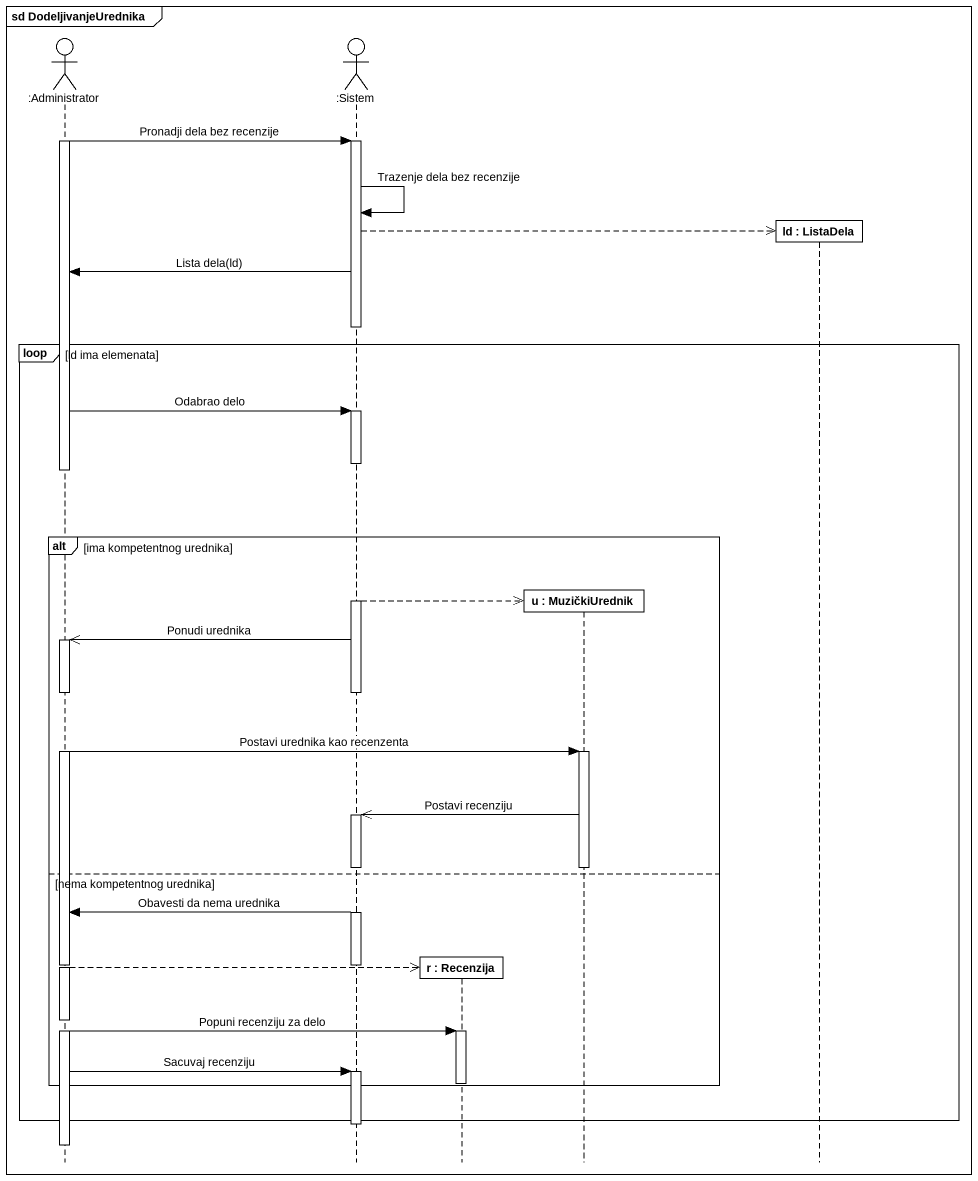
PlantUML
@startuml
mainframe sd DodeljivanjeUrednika
hide footbox
actor ":Administrator" as Administrator
actor ":Sistem" as Sistem
participant "r : Recenzija" as r
participant "u : MuzičkiUrednik" as u
participant "ld : ListaDela" as ld

activate Administrator
Administrator -> Sistem : Pronadji dela bez recenzije
activate Sistem
Sistem -> Sistem : Trazenje dela bez recenzije
Sistem -->> ld **
Sistem -> Administrator : Lista dela(ld)
deactivate Sistem
loop ld ima elemenata
  Administrator -> Sistem : Odabrao delo
  activate Sistem
  deactivate Administrator
  alt ima kompetentnog urednika
    Sistem -->> u **
    Sistem ->> Administrator : Ponudi urednika
    activate Administrator
    deactivate Sistem
    Administrator -> u : Postavi urednika kao recenzenta
    activate u
    u ->> Sistem : Postavi recenziju
    activate Sistem
    deactivate u
  else nema kompetentnog urednika
    Sistem -> Administrator : Obavesti da nema urednika
    deactivate Sistem
    Administrator -->> r **
    Administrator -> r : Popuni recenziju za delo
    activate r
    Administrator -> Sistem : Sacuvaj recenziju
    activate Sistem
    deactivate r
  end
end
deactivate Sistem
deactivate Administrator
@enduml
